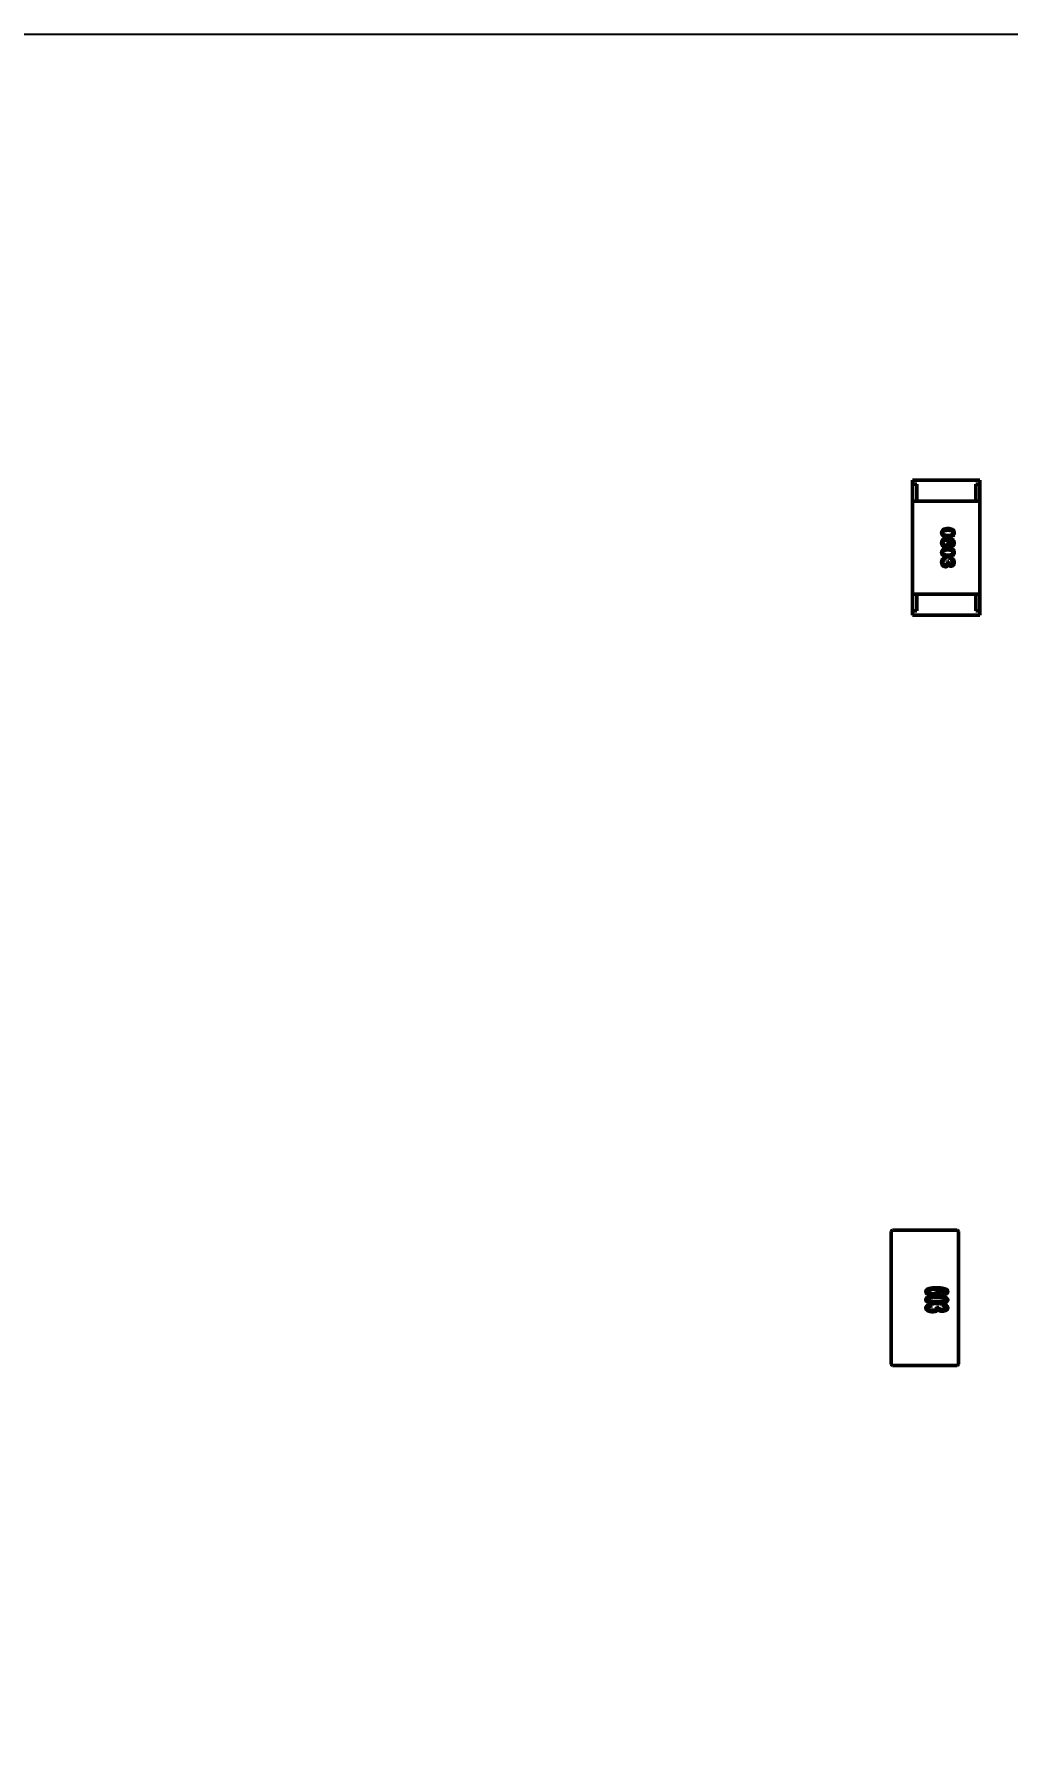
# Model space of a CAD drawing. Header units: millimetres. Extents: x 37 to 395, y 164 to 266.
# Drawn here: x 324.62 to 336.16, y 200.14 to 220.43 of the extents above; entities that cross this region are included whole.
import ezdxf

# ---------------------------------------------------------------- set-up
doc = ezdxf.new("R2010")
doc.units = ezdxf.units.MM
doc.header["$LTSCALE"] = 0.75
doc.layers.add('Visible', color=7, linetype='Continuous', lineweight=50)
doc.layers.add('尺寸标注', color=3, linetype='Continuous', lineweight=25)
doc.styles.get("Standard").update_dxf_attribs({"font": 'arial.ttf'})
doc.dimstyles.new('Dim-ISO-25', dxfattribs={"dimtxt": 3.5, "dimasz": 3.5, "dimexe": 2.1, "dimexo": 2.1, "dimgap": 1.4, "dimtad": 1, "dimzin": 12, "dimdsep": 46, "dimtxsty": 'Standard', "dimcen": 0, "dimazin": 3, "dimtp": 0.1, "dimtm": 0.1, "dimtfac": 0.714286, "dimtmove": 0, "dimatfit": 3, "dimfxl": 1, "dimtzin": 12, "dimarcsym": 0})

# ---------------------------------------------------------------- blocks, each defined once
blk = doc.blocks.new('*D20')
at = {"layer": 'Defpoints', "color": 0, "transparency": 16777216}
for p in [(318.638, 220.433), (358.784, 187.735), (392.693, 187.735)]:
    blk.add_point(p, dxfattribs=at)
at = {"layer": '尺寸标注', "color": 0, "lineweight": -2, "transparency": 16777216}
for p, q in [((320.738, 220.433), (394.793, 220.433)), ((392.693, 216.933), (392.693, 191.235)), ((360.884, 187.735), (394.793, 187.735))]:
    blk.add_line(p, q, dxfattribs=at)
at = {"layer": '尺寸标注', "color": 0, "transparency": 16777216}
for points in [[(392.11, 216.933), (393.276, 216.933), (392.693, 220.433)], [(392.11, 191.235), (393.276, 191.235), (392.693, 187.735)]]:
    blk.add_solid(points, dxfattribs=at)
at = {"layer": '尺寸标注', "color": 0, "transparency": 16777216, "insert": (390.016, 204.084), "char_height": 2.5, "attachment_point": 5, "rotation": 90}
blk.add_mtext('32.7', dxfattribs=at)

msp = doc.modelspace()

# ---------------------------------------------------------------- linework, layer by layer
at = {"layer": 'Visible'}
for p, q in [((335.835, 215.15), (335.035, 215.15)), ((335.035, 215.1), (335.035, 215.15)), ((335.835, 215.1), (335.835, 215.15)), ((335.035, 214.9), (335.035, 215.1)), ((335.035, 215.1), (335.085, 215.1)), ((335.035, 213.8), (335.035, 214.9)), ((335.035, 214.9), (335.835, 214.9)), ((335.085, 215.1), (335.085, 214.9)), ((335.785, 214.9), (335.085, 214.9)), ((335.785, 214.9), (335.785, 215.1)), ((335.785, 215.1), (335.835, 215.1)), ((335.835, 214.9), (335.835, 215.1)), ((335.835, 214.9), (335.835, 213.8)), ((335.458, 214.439), (335.459, 214.439)), ((335.491, 214.379), (335.491, 214.361)), ((335.428, 214.207), (335.428, 214.226)), ((335.451, 214.187), (335.451, 214.177)), ((335.466, 214.187), (335.451, 214.187)), ((335.46, 214.148), (335.461, 214.148)), ((335.466, 214.177), (335.466, 214.187)), ((335.482, 214.223), (335.482, 214.205)), ((335.035, 213.8), (335.035, 213.6)), ((335.035, 213.8), (335.835, 213.8)), ((335.785, 213.8), (335.085, 213.8)), ((335.085, 213.6), (335.085, 213.8)), ((335.785, 213.8), (335.785, 213.6)), ((335.835, 213.8), (335.835, 213.6)), ((335.035, 213.6), (335.085, 213.6)), ((335.035, 213.6), (335.035, 213.55)), ((335.835, 213.55), (335.035, 213.55)), ((335.785, 213.6), (335.835, 213.6)), ((335.835, 213.6), (335.835, 213.55)), ((334.781, 205.86), (334.781, 206.245)), ((334.796, 206.26), (335.566, 206.26)), ((335.581, 206.245), (335.581, 205.86)), ((334.781, 205.06), (334.781, 205.86)), ((335.581, 205.86), (335.581, 205.06)), ((335.265, 205.381), (335.269, 205.364)), ((335.387, 205.496), (335.384, 205.513)), ((335.384, 205.364), (335.387, 205.381)), ((335.318, 205.349), (335.348, 205.347)), ((334.781, 204.675), (334.781, 205.06)), ((335.581, 205.06), (335.581, 204.675)), ((335.566, 204.66), (334.796, 204.66))]:
    msp.add_line(p, q, dxfattribs=at)
for centre, radius, start, end in [((335.429, 214.409), 0.0519, 225.691, 270.7052), ((334.796, 206.245), 0.015, 90, 180), ((335.362, 205.344), 0.0151, 167.1001, 176.9606), ((334.796, 204.675), 0.015, 180, 270), ((335.566, 204.675), 0.015, 270, 0)]:
    msp.add_arc(centre, radius, start, end, dxfattribs=at)
at = {"layer": 'Visible', "extrusion": (0, 0, -1)}
msp.add_arc((-335.566, 206.245), 0.015, 90, 180, dxfattribs=at)
at = {"layer": 'Visible'}
for points, knots in [([(335.454, 214.576), (335.451, 214.575), (335.445, 214.575), (335.437, 214.575), (335.429, 214.573), (335.422, 214.572), (335.416, 214.57), (335.41, 214.568), (335.404, 214.565), (335.399, 214.562), (335.395, 214.559), (335.391, 214.555), (335.388, 214.551), (335.385, 214.546), (335.383, 214.542), (335.382, 214.536), (335.381, 214.531), (335.38, 214.527), (335.38, 214.525)], [0, 0, 0, 0, 0.087693, 0.170223, 0.247496, 0.319826, 0.387768, 0.451403, 0.511459, 0.568358, 0.622671, 0.675251, 0.726739, 0.778422, 0.830759, 0.884394, 0.940865, 1, 1, 1, 1]), ([(335.38, 214.525), (335.38, 214.523), (335.381, 214.519), (335.382, 214.513), (335.383, 214.508), (335.385, 214.503), (335.388, 214.499), (335.391, 214.494), (335.395, 214.491), (335.399, 214.487), (335.404, 214.484), (335.41, 214.482), (335.416, 214.479), (335.422, 214.478), (335.429, 214.476), (335.437, 214.475), (335.445, 214.474), (335.451, 214.474), (335.454, 214.474)], [0, 0, 0, 0, 0.059134, 0.115603, 0.169236, 0.221572, 0.273254, 0.32474, 0.377319, 0.431815, 0.488555, 0.548609, 0.612242, 0.680182, 0.75251, 0.829782, 0.91231, 1, 1, 1, 1]), ([(335.395, 214.525), (335.395, 214.526), (335.395, 214.528), (335.396, 214.532), (335.397, 214.535), (335.399, 214.538), (335.401, 214.541), (335.403, 214.543), (335.406, 214.546), (335.41, 214.548), (335.414, 214.549), (335.418, 214.551), (335.423, 214.552), (335.428, 214.553), (335.434, 214.554), (335.44, 214.555), (335.447, 214.555), (335.452, 214.555), (335.454, 214.555)], [0, 0, 0, 0, 0.049766, 0.097012, 0.143225, 0.188786, 0.235079, 0.282962, 0.333687, 0.387747, 0.445963, 0.508657, 0.576545, 0.649868, 0.72822, 0.812712, 0.903543, 1, 1, 1, 1]), ([(335.454, 214.494), (335.452, 214.494), (335.447, 214.494), (335.441, 214.494), (335.434, 214.495), (335.429, 214.495), (335.424, 214.497), (335.419, 214.498), (335.414, 214.499), (335.41, 214.501), (335.407, 214.503), (335.404, 214.506), (335.401, 214.508), (335.399, 214.511), (335.397, 214.514), (335.396, 214.517), (335.395, 214.521), (335.395, 214.524), (335.395, 214.525)], [0, 0, 0, 0, 0.094834, 0.184067, 0.267029, 0.344713, 0.417334, 0.484367, 0.546941, 0.604717, 0.65953, 0.710539, 0.759381, 0.806382, 0.853027, 0.900623, 0.949121, 1, 1, 1, 1]), ([(335.53, 214.525), (335.53, 214.527), (335.53, 214.531), (335.529, 214.536), (335.528, 214.542), (335.525, 214.546), (335.523, 214.551), (335.519, 214.555), (335.515, 214.559), (335.511, 214.562), (335.506, 214.565), (335.5, 214.568), (335.494, 214.57), (335.487, 214.572), (335.48, 214.573), (335.472, 214.575), (335.463, 214.575), (335.457, 214.575), (335.454, 214.576)], [0, 0, 0, 0, 0.057911, 0.113262, 0.165956, 0.217443, 0.268511, 0.319665, 0.372, 0.426129, 0.483365, 0.543779, 0.607756, 0.676562, 0.749704, 0.827713, 0.911177, 1, 1, 1, 1]), ([(335.454, 214.555), (335.457, 214.555), (335.461, 214.555), (335.468, 214.555), (335.474, 214.554), (335.48, 214.553), (335.485, 214.552), (335.49, 214.551), (335.494, 214.549), (335.498, 214.548), (335.502, 214.546), (335.505, 214.543), (335.507, 214.541), (335.51, 214.538), (335.511, 214.535), (335.512, 214.532), (335.513, 214.528), (335.513, 214.526), (335.513, 214.525)], [0, 0, 0, 0, 0.096452, 0.187278, 0.271765, 0.350519, 0.423437, 0.491321, 0.554011, 0.612224, 0.666281, 0.717003, 0.764884, 0.811423, 0.856783, 0.902993, 0.950236, 1, 1, 1, 1]), ([(335.454, 214.474), (335.457, 214.474), (335.463, 214.474), (335.472, 214.475), (335.479, 214.476), (335.487, 214.478), (335.494, 214.48), (335.5, 214.482), (335.505, 214.485), (335.51, 214.488), (335.515, 214.491), (335.519, 214.495), (335.522, 214.499), (335.525, 214.503), (335.527, 214.508), (335.529, 214.513), (335.53, 214.519), (335.53, 214.523), (335.53, 214.525)], [0, 0, 0, 0, 0.088475, 0.171606, 0.249595, 0.322626, 0.391327, 0.455765, 0.516374, 0.573675, 0.628522, 0.681161, 0.732559, 0.783563, 0.83504, 0.887639, 0.942585, 1, 1, 1, 1]), ([(335.513, 214.525), (335.513, 214.524), (335.513, 214.521), (335.512, 214.517), (335.511, 214.514), (335.51, 214.511), (335.507, 214.508), (335.505, 214.506), (335.502, 214.503), (335.498, 214.501), (335.494, 214.499), (335.49, 214.498), (335.485, 214.497), (335.48, 214.495), (335.474, 214.495), (335.468, 214.494), (335.461, 214.494), (335.457, 214.494), (335.454, 214.494)], [0, 0, 0, 0, 0.050604, 0.098688, 0.145699, 0.191791, 0.238625, 0.286717, 0.337546, 0.391814, 0.449755, 0.512106, 0.579685, 0.652048, 0.730262, 0.814146, 0.904281, 1, 1, 1, 1]), ([(335.4, 214.448), (335.399, 214.446), (335.396, 214.444), (335.392, 214.44), (335.388, 214.436), (335.386, 214.431), (335.383, 214.426), (335.382, 214.421), (335.381, 214.415), (335.381, 214.411), (335.38, 214.409)], [0, 0, 0, 0, 0.125033, 0.246266, 0.36603, 0.485265, 0.606781, 0.732144, 0.862551, 1, 1, 1, 1]), ([(335.38, 214.409), (335.38, 214.407), (335.38, 214.403), (335.381, 214.397), (335.382, 214.392), (335.383, 214.387), (335.385, 214.382), (335.387, 214.378), (335.39, 214.375), (335.392, 214.373), (335.393, 214.372)], [0, 0, 0, 0, 0.156782, 0.301945, 0.436395, 0.561474, 0.678489, 0.78853, 0.894967, 1, 1, 1, 1]), ([(335.454, 214.342), (335.451, 214.342), (335.445, 214.342), (335.437, 214.341), (335.429, 214.34), (335.422, 214.339), (335.416, 214.337), (335.41, 214.335), (335.404, 214.332), (335.399, 214.329), (335.395, 214.326), (335.391, 214.322), (335.388, 214.318), (335.385, 214.313), (335.383, 214.308), (335.382, 214.303), (335.381, 214.297), (335.38, 214.294), (335.38, 214.292)], [0, 0, 0, 0, 0.087693, 0.170223, 0.247496, 0.319826, 0.387768, 0.451403, 0.511459, 0.568358, 0.622671, 0.675251, 0.726739, 0.778422, 0.830759, 0.884394, 0.940865, 1, 1, 1, 1]), ([(335.38, 214.292), (335.38, 214.29), (335.381, 214.286), (335.382, 214.28), (335.383, 214.275), (335.385, 214.27), (335.388, 214.265), (335.391, 214.261), (335.395, 214.258), (335.399, 214.254), (335.404, 214.251), (335.41, 214.249), (335.416, 214.246), (335.422, 214.244), (335.429, 214.243), (335.437, 214.242), (335.445, 214.241), (335.451, 214.241), (335.454, 214.241)], [0, 0, 0, 0, 0.059134, 0.115603, 0.169236, 0.221572, 0.273254, 0.32474, 0.377319, 0.431815, 0.488555, 0.548609, 0.612242, 0.680182, 0.75251, 0.829782, 0.91231, 1, 1, 1, 1]), ([(335.395, 214.406), (335.395, 214.407), (335.395, 214.409), (335.396, 214.413), (335.396, 214.416), (335.397, 214.419), (335.399, 214.421), (335.4, 214.424), (335.402, 214.426), (335.404, 214.428), (335.406, 214.43), (335.408, 214.432), (335.411, 214.433), (335.414, 214.434), (335.417, 214.435), (335.42, 214.436), (335.424, 214.437), (335.427, 214.437), (335.428, 214.437)], [0, 0, 0, 0, 0.070403, 0.137196, 0.200053, 0.260887, 0.31876, 0.37535, 0.430743, 0.485927, 0.541678, 0.598832, 0.657726, 0.719441, 0.783504, 0.851852, 0.923533, 1, 1, 1, 1]), ([(335.429, 214.377), (335.427, 214.377), (335.425, 214.377), (335.421, 214.378), (335.418, 214.379), (335.415, 214.379), (335.412, 214.38), (335.409, 214.382), (335.407, 214.383), (335.404, 214.385), (335.402, 214.387), (335.401, 214.389), (335.399, 214.391), (335.398, 214.394), (335.397, 214.396), (335.396, 214.399), (335.395, 214.402), (335.395, 214.405), (335.395, 214.406)], [0, 0, 0, 0, 0.078863, 0.153308, 0.223539, 0.289857, 0.35341, 0.413572, 0.471721, 0.528235, 0.584279, 0.638781, 0.69466, 0.751251, 0.809198, 0.869697, 0.933318, 1, 1, 1, 1]), ([(335.395, 214.292), (335.395, 214.293), (335.395, 214.295), (335.396, 214.299), (335.397, 214.302), (335.399, 214.305), (335.401, 214.308), (335.403, 214.31), (335.406, 214.312), (335.41, 214.314), (335.414, 214.316), (335.418, 214.318), (335.423, 214.319), (335.428, 214.32), (335.434, 214.321), (335.44, 214.322), (335.447, 214.322), (335.452, 214.322), (335.454, 214.322)], [0, 0, 0, 0, 0.049766, 0.097012, 0.143225, 0.188786, 0.235079, 0.282962, 0.333687, 0.387747, 0.445963, 0.508657, 0.576545, 0.649868, 0.72822, 0.812712, 0.903543, 1, 1, 1, 1]), ([(335.454, 214.26), (335.452, 214.26), (335.447, 214.261), (335.441, 214.261), (335.434, 214.261), (335.429, 214.262), (335.424, 214.263), (335.419, 214.265), (335.414, 214.266), (335.41, 214.268), (335.407, 214.27), (335.404, 214.273), (335.401, 214.275), (335.399, 214.278), (335.397, 214.281), (335.396, 214.284), (335.395, 214.288), (335.395, 214.29), (335.395, 214.292)], [0, 0, 0, 0, 0.094834, 0.184067, 0.267029, 0.344713, 0.417334, 0.484367, 0.546941, 0.604717, 0.65953, 0.710539, 0.759381, 0.806382, 0.853027, 0.900623, 0.949121, 1, 1, 1, 1]), ([(335.451, 214.458), (335.448, 214.458), (335.443, 214.458), (335.436, 214.458), (335.428, 214.457), (335.422, 214.456), (335.416, 214.454), (335.41, 214.452), (335.405, 214.45), (335.402, 214.448), (335.4, 214.448)], [0, 0, 0, 0, 0.151498, 0.29521, 0.430242, 0.557137, 0.677306, 0.790845, 0.898111, 1, 1, 1, 1]), ([(335.428, 214.437), (335.429, 214.437), (335.432, 214.437), (335.435, 214.436), (335.439, 214.435), (335.442, 214.434), (335.444, 214.433), (335.447, 214.432), (335.449, 214.43), (335.452, 214.429), (335.453, 214.427), (335.455, 214.424), (335.457, 214.422), (335.458, 214.419), (335.459, 214.416), (335.459, 214.413), (335.46, 214.41), (335.46, 214.408), (335.46, 214.407)], [0, 0, 0, 0, 0.076072, 0.148369, 0.216753, 0.281358, 0.342792, 0.401604, 0.458929, 0.514444, 0.569818, 0.625343, 0.681554, 0.739608, 0.800134, 0.863477, 0.929547, 1, 1, 1, 1]), ([(335.46, 214.407), (335.46, 214.405), (335.46, 214.403), (335.459, 214.4), (335.459, 214.397), (335.458, 214.394), (335.457, 214.392), (335.455, 214.389), (335.454, 214.387), (335.452, 214.385), (335.45, 214.383), (335.447, 214.382), (335.445, 214.381), (335.442, 214.379), (335.439, 214.379), (335.436, 214.378), (335.432, 214.377), (335.43, 214.377), (335.429, 214.377)], [0, 0, 0, 0, 0.069884, 0.136529, 0.199638, 0.259844, 0.317774, 0.374356, 0.430026, 0.485148, 0.5409, 0.597889, 0.657472, 0.718614, 0.783613, 0.85129, 0.923712, 1, 1, 1, 1]), ([(335.43, 214.357), (335.431, 214.357), (335.435, 214.358), (335.44, 214.358), (335.444, 214.359), (335.449, 214.361), (335.453, 214.363), (335.457, 214.365), (335.46, 214.367), (335.463, 214.37), (335.466, 214.373), (335.468, 214.376), (335.47, 214.38), (335.472, 214.384), (335.474, 214.389), (335.475, 214.394), (335.476, 214.399), (335.476, 214.402), (335.476, 214.404)], [0, 0, 0, 0, 0.071527, 0.139094, 0.20346, 0.264939, 0.323904, 0.381383, 0.437591, 0.493343, 0.549401, 0.606085, 0.664838, 0.725424, 0.788712, 0.855452, 0.925772, 1, 1, 1, 1]), ([(335.53, 214.404), (335.53, 214.406), (335.53, 214.41), (335.529, 214.416), (335.527, 214.422), (335.525, 214.427), (335.522, 214.432), (335.518, 214.436), (335.514, 214.44), (335.51, 214.444), (335.504, 214.447), (335.498, 214.45), (335.492, 214.452), (335.485, 214.454), (335.477, 214.456), (335.469, 214.457), (335.46, 214.458), (335.454, 214.458), (335.451, 214.458)], [0, 0, 0, 0, 0.058957, 0.115262, 0.16907, 0.221312, 0.273147, 0.324961, 0.377649, 0.432026, 0.488925, 0.549039, 0.612912, 0.680653, 0.753056, 0.830314, 0.912483, 1, 1, 1, 1]), ([(335.53, 214.292), (335.53, 214.294), (335.53, 214.297), (335.529, 214.303), (335.528, 214.308), (335.525, 214.313), (335.523, 214.318), (335.519, 214.322), (335.515, 214.326), (335.511, 214.329), (335.506, 214.332), (335.5, 214.335), (335.494, 214.337), (335.487, 214.339), (335.48, 214.34), (335.472, 214.341), (335.463, 214.342), (335.457, 214.342), (335.454, 214.342)], [0, 0, 0, 0, 0.057911, 0.113262, 0.165956, 0.217443, 0.268511, 0.319665, 0.372, 0.426129, 0.483365, 0.543779, 0.607756, 0.676562, 0.749704, 0.827713, 0.911177, 1, 1, 1, 1]), ([(335.454, 214.322), (335.457, 214.322), (335.461, 214.322), (335.468, 214.322), (335.474, 214.321), (335.48, 214.32), (335.485, 214.319), (335.49, 214.318), (335.494, 214.316), (335.498, 214.314), (335.502, 214.312), (335.505, 214.31), (335.507, 214.308), (335.51, 214.305), (335.511, 214.302), (335.512, 214.299), (335.513, 214.295), (335.513, 214.293), (335.513, 214.292)], [0, 0, 0, 0, 0.096452, 0.187278, 0.271765, 0.350519, 0.423437, 0.491321, 0.554011, 0.612224, 0.666281, 0.717003, 0.764884, 0.811423, 0.856783, 0.902993, 0.950236, 1, 1, 1, 1]), ([(335.454, 214.241), (335.457, 214.241), (335.463, 214.241), (335.472, 214.242), (335.479, 214.243), (335.487, 214.245), (335.494, 214.247), (335.5, 214.249), (335.505, 214.252), (335.51, 214.255), (335.515, 214.258), (335.519, 214.262), (335.522, 214.266), (335.525, 214.27), (335.527, 214.275), (335.529, 214.28), (335.53, 214.286), (335.53, 214.29), (335.53, 214.292)], [0, 0, 0, 0, 0.088475, 0.171606, 0.249595, 0.322626, 0.391327, 0.455765, 0.516374, 0.573675, 0.628522, 0.681161, 0.732559, 0.783563, 0.83504, 0.887639, 0.942585, 1, 1, 1, 1]), ([(335.513, 214.292), (335.513, 214.29), (335.513, 214.288), (335.512, 214.284), (335.511, 214.281), (335.51, 214.278), (335.507, 214.275), (335.505, 214.273), (335.502, 214.27), (335.498, 214.268), (335.494, 214.266), (335.49, 214.265), (335.485, 214.263), (335.48, 214.262), (335.474, 214.261), (335.468, 214.261), (335.461, 214.261), (335.457, 214.26), (335.454, 214.26)], [0, 0, 0, 0, 0.050604, 0.098688, 0.145699, 0.191791, 0.238625, 0.286717, 0.337546, 0.391814, 0.449755, 0.512106, 0.579685, 0.652048, 0.730262, 0.814146, 0.904281, 1, 1, 1, 1]), ([(335.476, 214.404), (335.476, 214.406), (335.476, 214.41), (335.475, 214.415), (335.474, 214.42), (335.472, 214.425), (335.469, 214.429), (335.466, 214.433), (335.463, 214.436), (335.46, 214.438), (335.458, 214.439)], [0, 0, 0, 0, 0.144617, 0.279572, 0.40596, 0.526097, 0.64389, 0.760003, 0.877724, 1, 1, 1, 1]), ([(335.459, 214.439), (335.461, 214.439), (335.465, 214.439), (335.471, 214.438), (335.477, 214.437), (335.482, 214.436), (335.487, 214.435), (335.491, 214.433), (335.495, 214.431), (335.499, 214.429), (335.502, 214.427), (335.505, 214.424), (335.507, 214.421), (335.509, 214.418), (335.511, 214.415), (335.512, 214.412), (335.513, 214.408), (335.513, 214.405), (335.513, 214.404)], [0, 0, 0, 0, 0.089218, 0.173709, 0.252753, 0.326963, 0.397099, 0.462534, 0.524018, 0.582178, 0.637235, 0.689955, 0.741228, 0.791618, 0.841661, 0.892925, 0.945259, 1, 1, 1, 1]), ([(335.491, 214.361), (335.493, 214.361), (335.495, 214.361), (335.5, 214.362), (335.504, 214.363), (335.507, 214.365), (335.511, 214.367), (335.514, 214.369), (335.517, 214.371), (335.519, 214.374), (335.522, 214.376), (335.524, 214.38), (335.526, 214.383), (335.527, 214.387), (335.528, 214.391), (335.529, 214.395), (335.53, 214.399), (335.53, 214.402), (335.53, 214.404)], [0, 0, 0, 0, 0.06947, 0.136096, 0.199592, 0.260665, 0.319672, 0.377156, 0.433415, 0.489984, 0.546535, 0.604276, 0.663499, 0.725182, 0.788953, 0.855683, 0.926216, 1, 1, 1, 1]), ([(335.513, 214.404), (335.513, 214.402), (335.513, 214.399), (335.512, 214.395), (335.51, 214.39), (335.508, 214.387), (335.505, 214.384), (335.501, 214.382), (335.496, 214.38), (335.493, 214.379), (335.491, 214.379)], [0, 0, 0, 0, 0.136586, 0.261496, 0.378089, 0.490612, 0.605522, 0.725767, 0.8561, 1, 1, 1, 1]), ([(335.385, 214.204), (335.385, 214.203), (335.384, 214.201), (335.383, 214.198), (335.382, 214.195), (335.382, 214.192), (335.381, 214.188), (335.381, 214.185), (335.38, 214.181), (335.38, 214.178), (335.38, 214.177)], [0, 0, 0, 0, 0.101955, 0.208983, 0.322698, 0.44339, 0.570851, 0.70629, 0.84885, 1, 1, 1, 1]), ([(335.38, 214.177), (335.38, 214.175), (335.381, 214.171), (335.381, 214.165), (335.382, 214.159), (335.384, 214.154), (335.385, 214.15), (335.388, 214.145), (335.39, 214.141), (335.393, 214.138), (335.396, 214.135), (335.399, 214.132), (335.403, 214.13), (335.407, 214.128), (335.411, 214.126), (335.416, 214.125), (335.421, 214.124), (335.425, 214.124), (335.426, 214.123)], [0, 0, 0, 0, 0.078078, 0.151942, 0.221594, 0.28726, 0.350176, 0.409768, 0.467648, 0.523784, 0.578904, 0.634014, 0.689819, 0.746826, 0.805875, 0.867063, 0.931764, 1, 1, 1, 1]), ([(335.428, 214.226), (335.427, 214.226), (335.424, 214.226), (335.42, 214.225), (335.416, 214.225), (335.413, 214.224), (335.41, 214.223), (335.407, 214.222), (335.404, 214.221), (335.401, 214.22), (335.398, 214.218), (335.396, 214.217), (335.394, 214.215), (335.392, 214.213), (335.39, 214.211), (335.388, 214.209), (335.387, 214.206), (335.386, 214.205), (335.385, 214.204)], [0, 0, 0, 0, 0.078937, 0.154495, 0.226898, 0.296844, 0.363348, 0.427781, 0.48946, 0.549586, 0.607902, 0.664733, 0.720805, 0.776157, 0.831175, 0.886736, 0.943094, 1, 1, 1, 1]), ([(335.395, 214.176), (335.395, 214.177), (335.395, 214.179), (335.396, 214.183), (335.396, 214.186), (335.397, 214.189), (335.398, 214.192), (335.4, 214.194), (335.401, 214.197), (335.403, 214.199), (335.406, 214.201), (335.408, 214.202), (335.411, 214.204), (335.414, 214.205), (335.417, 214.206), (335.42, 214.206), (335.424, 214.207), (335.427, 214.207), (335.428, 214.207)], [0, 0, 0, 0, 0.071272, 0.13882, 0.201858, 0.262757, 0.320043, 0.376709, 0.431462, 0.486034, 0.541209, 0.597703, 0.65589, 0.717768, 0.782056, 0.850407, 0.92277, 1, 1, 1, 1]), ([(335.424, 214.144), (335.423, 214.144), (335.421, 214.144), (335.418, 214.145), (335.415, 214.145), (335.412, 214.146), (335.409, 214.148), (335.407, 214.149), (335.405, 214.151), (335.403, 214.153), (335.401, 214.155), (335.4, 214.157), (335.399, 214.16), (335.397, 214.163), (335.397, 214.166), (335.396, 214.169), (335.395, 214.172), (335.395, 214.175), (335.395, 214.176)], [0, 0, 0, 0, 0.068514, 0.133941, 0.195994, 0.255362, 0.312994, 0.369441, 0.424687, 0.480522, 0.537148, 0.594801, 0.654411, 0.716817, 0.781981, 0.850498, 0.923306, 1, 1, 1, 1]), ([(335.451, 214.177), (335.451, 214.176), (335.451, 214.174), (335.45, 214.17), (335.45, 214.166), (335.449, 214.163), (335.448, 214.16), (335.447, 214.157), (335.446, 214.155), (335.444, 214.152), (335.442, 214.15), (335.44, 214.149), (335.438, 214.147), (335.436, 214.146), (335.433, 214.145), (335.43, 214.144), (335.427, 214.144), (335.425, 214.144), (335.424, 214.144)], [0, 0, 0, 0, 0.082495, 0.159728, 0.232496, 0.300725, 0.365163, 0.425859, 0.483728, 0.538892, 0.592921, 0.646195, 0.699968, 0.754746, 0.811387, 0.870806, 0.933482, 1, 1, 1, 1]), ([(335.426, 214.123), (335.427, 214.123), (335.429, 214.123), (335.433, 214.124), (335.435, 214.124), (335.438, 214.125), (335.441, 214.126), (335.443, 214.127), (335.446, 214.128), (335.448, 214.129), (335.45, 214.131), (335.452, 214.133), (335.453, 214.135), (335.455, 214.137), (335.457, 214.14), (335.458, 214.142), (335.459, 214.145), (335.46, 214.147), (335.46, 214.148)], [0, 0, 0, 0, 0.071215, 0.138707, 0.20396, 0.266995, 0.327734, 0.387609, 0.445602, 0.503345, 0.561136, 0.618597, 0.677672, 0.738255, 0.799989, 0.863961, 0.930555, 1, 1, 1, 1]), ([(335.461, 214.148), (335.461, 214.147), (335.463, 214.144), (335.466, 214.14), (335.469, 214.137), (335.473, 214.134), (335.477, 214.132), (335.481, 214.131), (335.486, 214.13), (335.49, 214.13), (335.492, 214.13)], [0, 0, 0, 0, 0.125227, 0.244792, 0.361427, 0.478215, 0.59667, 0.722058, 0.856314, 1, 1, 1, 1]), ([(335.49, 214.149), (335.488, 214.149), (335.487, 214.149), (335.482, 214.15), (335.48, 214.151), (335.477, 214.152), (335.475, 214.154), (335.471, 214.158), (335.47, 214.161), (335.467, 214.168), (335.467, 214.174), (335.466, 214.177)], [0.000001, 0.000001, 0.000001, 0.000001, 0.000529469, 0.000529469, 0.001127239, 0.001127239, 0.001835181, 0.001835181, 0.002488358, 0.002488358, 0.00458577, 0.00458577, 0.00458577, 0.00458577]), ([(335.53, 214.175), (335.53, 214.177), (335.53, 214.181), (335.53, 214.186), (335.529, 214.191), (335.527, 214.195), (335.525, 214.2), (335.523, 214.204), (335.521, 214.207), (335.518, 214.21), (335.515, 214.213), (335.511, 214.216), (335.507, 214.218), (335.503, 214.219), (335.498, 214.221), (335.493, 214.222), (335.488, 214.222), (335.484, 214.223), (335.482, 214.223)], [0, 0, 0, 0, 0.073232, 0.142595, 0.207997, 0.270074, 0.329156, 0.386529, 0.441846, 0.496976, 0.551877, 0.607941, 0.665637, 0.725446, 0.788542, 0.855101, 0.925196, 1, 1, 1, 1]), ([(335.482, 214.205), (335.483, 214.204), (335.486, 214.204), (335.489, 214.204), (335.493, 214.203), (335.496, 214.203), (335.498, 214.201), (335.501, 214.2), (335.503, 214.199), (335.505, 214.197), (335.507, 214.195), (335.509, 214.193), (335.51, 214.191), (335.511, 214.188), (335.512, 214.185), (335.513, 214.182), (335.513, 214.179), (335.513, 214.177), (335.513, 214.176)], [0, 0, 0, 0, 0.078134, 0.15164, 0.221358, 0.286689, 0.348614, 0.407697, 0.464247, 0.520153, 0.574432, 0.629291, 0.684538, 0.742032, 0.801329, 0.863637, 0.930123, 1, 1, 1, 1]), ([(335.513, 214.176), (335.513, 214.175), (335.513, 214.173), (335.513, 214.17), (335.512, 214.167), (335.512, 214.165), (335.511, 214.162), (335.51, 214.16), (335.508, 214.158), (335.507, 214.156), (335.506, 214.155), (335.504, 214.153), (335.502, 214.152), (335.5, 214.151), (335.498, 214.15), (335.495, 214.15), (335.493, 214.149), (335.491, 214.149), (335.49, 214.149)], [0, 0, 0, 0, 0.078051, 0.151197, 0.220412, 0.286742, 0.34933, 0.409464, 0.467368, 0.52298, 0.578639, 0.633998, 0.690142, 0.746855, 0.805868, 0.867776, 0.932345, 1, 1, 1, 1]), ([(335.492, 214.13), (335.493, 214.13), (335.496, 214.13), (335.5, 214.131), (335.504, 214.132), (335.508, 214.134), (335.511, 214.135), (335.515, 214.137), (335.517, 214.14), (335.52, 214.142), (335.522, 214.145), (335.524, 214.149), (335.526, 214.152), (335.527, 214.156), (335.529, 214.161), (335.529, 214.165), (335.53, 214.17), (335.53, 214.173), (335.53, 214.175)], [0, 0, 0, 0, 0.067521, 0.132139, 0.193339, 0.252064, 0.309083, 0.364848, 0.420021, 0.475612, 0.532002, 0.589602, 0.649896, 0.712634, 0.778603, 0.848416, 0.922155, 1, 1, 1, 1]), ([(335.193, 205.533), (335.193, 205.535), (335.193, 205.538), (335.194, 205.543), (335.197, 205.547), (335.2, 205.552), (335.204, 205.556), (335.209, 205.559), (335.215, 205.563), (335.222, 205.566), (335.23, 205.569), (335.239, 205.572), (335.249, 205.574), (335.26, 205.575), (335.272, 205.577), (335.286, 205.578), (335.301, 205.578), (335.311, 205.578), (335.316, 205.578)], [0, 0, 0, 0, 0.034539, 0.068446, 0.103088, 0.13979, 0.17946, 0.222893, 0.270938, 0.32355, 0.381968, 0.447495, 0.520046, 0.600262, 0.688396, 0.784196, 0.88815, 1, 1, 1, 1]), ([(335.316, 205.578), (335.322, 205.578), (335.334, 205.578), (335.35, 205.578), (335.366, 205.577), (335.38, 205.575), (335.393, 205.573), (335.404, 205.571), (335.414, 205.568), (335.421, 205.566), (335.424, 205.565)], [0, 0, 0, 0, 0.16399, 0.316279, 0.457451, 0.587187, 0.706146, 0.814209, 0.912106, 1, 1, 1, 1]), ([(335.424, 205.565), (335.426, 205.564), (335.43, 205.562), (335.436, 205.558), (335.441, 205.555), (335.446, 205.551), (335.449, 205.547), (335.451, 205.542), (335.453, 205.537), (335.453, 205.534), (335.453, 205.532)], [0, 0, 0, 0, 0.16287, 0.309908, 0.444611, 0.566631, 0.67929, 0.787329, 0.892674, 1, 1, 1, 1]), ([(335.281, 205.493), (335.277, 205.493), (335.269, 205.493), (335.257, 205.494), (335.246, 205.496), (335.236, 205.498), (335.226, 205.501), (335.218, 205.504), (335.21, 205.508), (335.204, 205.512), (335.199, 205.517), (335.195, 205.522), (335.193, 205.528), (335.193, 205.532), (335.193, 205.533)], [0, 0, 0, 0, 0.113222, 0.222436, 0.328941, 0.432255, 0.529309, 0.617114, 0.696232, 0.767885, 0.832331, 0.890498, 0.945728, 1, 1, 1, 1]), ([(335.193, 205.437), (335.193, 205.438), (335.193, 205.441), (335.194, 205.446), (335.196, 205.45), (335.199, 205.454), (335.202, 205.458), (335.207, 205.461), (335.212, 205.464), (335.216, 205.466), (335.218, 205.467)], [0, 0, 0, 0, 0.112855, 0.222519, 0.33314, 0.446105, 0.568897, 0.700572, 0.843031, 1, 1, 1, 1]), ([(335.323, 205.394), (335.319, 205.394), (335.312, 205.394), (335.302, 205.394), (335.292, 205.395), (335.282, 205.395), (335.273, 205.396), (335.265, 205.397), (335.257, 205.398), (335.25, 205.399), (335.243, 205.4), (335.236, 205.401), (335.23, 205.403), (335.225, 205.405), (335.22, 205.407), (335.215, 205.409), (335.211, 205.411), (335.207, 205.413), (335.204, 205.415), (335.201, 205.418), (335.198, 205.421), (335.196, 205.424), (335.195, 205.427), (335.194, 205.43), (335.193, 205.433), (335.193, 205.436), (335.193, 205.437)], [0, 0, 0, 0, 0.074251, 0.145037, 0.212012, 0.2759, 0.336376, 0.39347, 0.447215, 0.49765, 0.544762, 0.589416, 0.631521, 0.670554, 0.707275, 0.741788, 0.773747, 0.80364, 0.831602, 0.858005, 0.882699, 0.906488, 0.929872, 0.952805, 0.976255, 1, 1, 1, 1]), ([(335.193, 205.339), (335.193, 205.341), (335.193, 205.344), (335.194, 205.348), (335.196, 205.351), (335.198, 205.355), (335.201, 205.359), (335.204, 205.362), (335.208, 205.365), (335.213, 205.368), (335.218, 205.371), (335.224, 205.373), (335.23, 205.375), (335.236, 205.377), (335.243, 205.378), (335.25, 205.38), (335.258, 205.38), (335.263, 205.381), (335.265, 205.381)], [0, 0, 0, 0, 0.046425, 0.091755, 0.137366, 0.184235, 0.233618, 0.286345, 0.342703, 0.403812, 0.468459, 0.535483, 0.604767, 0.676823, 0.752582, 0.831579, 0.913949, 1, 1, 1, 1]), ([(335.218, 205.467), (335.22, 205.468), (335.227, 205.47), (335.237, 205.472), (335.248, 205.475), (335.261, 205.477), (335.275, 205.478), (335.29, 205.479), (335.306, 205.48), (335.317, 205.48), (335.323, 205.48)], [0, 0, 0, 0, 0.088742, 0.187499, 0.295864, 0.414923, 0.545072, 0.685443, 0.837217, 1, 1, 1, 1]), ([(335.281, 205.562), (335.279, 205.562), (335.274, 205.562), (335.266, 205.561), (335.259, 205.56), (335.252, 205.558), (335.245, 205.557), (335.239, 205.554), (335.234, 205.552), (335.23, 205.549), (335.227, 205.546), (335.224, 205.543), (335.223, 205.539), (335.222, 205.536), (335.222, 205.535)], [0, 0, 0, 0, 0.109243, 0.216023, 0.321968, 0.426361, 0.524966, 0.612732, 0.691524, 0.7616, 0.824439, 0.882595, 0.939943, 1, 1, 1, 1]), ([(335.222, 205.535), (335.222, 205.534), (335.223, 205.532), (335.223, 205.529), (335.224, 205.526), (335.226, 205.524), (335.228, 205.522), (335.231, 205.52), (335.234, 205.518), (335.238, 205.516), (335.242, 205.514), (335.246, 205.513), (335.251, 205.512), (335.256, 205.511), (335.261, 205.51), (335.267, 205.51), (335.273, 205.509), (335.277, 205.509), (335.28, 205.509)], [0, 0, 0, 0, 0.043059, 0.084311, 0.126412, 0.169629, 0.214862, 0.264105, 0.317794, 0.376356, 0.439245, 0.50636, 0.576813, 0.652673, 0.732388, 0.816257, 0.905922, 1, 1, 1, 1]), ([(335.323, 205.463), (335.318, 205.463), (335.308, 205.463), (335.295, 205.463), (335.283, 205.462), (335.272, 205.461), (335.262, 205.46), (335.254, 205.459), (335.247, 205.458), (335.242, 205.456), (335.237, 205.454), (335.233, 205.452), (335.23, 205.45), (335.227, 205.447), (335.225, 205.445), (335.224, 205.442), (335.223, 205.44), (335.222, 205.438), (335.222, 205.437)], [0, 0, 0, 0, 0.134263, 0.256912, 0.367072, 0.465719, 0.552001, 0.626648, 0.690208, 0.742103, 0.78636, 0.826398, 0.862342, 0.894454, 0.92353, 0.950073, 0.975135, 1, 1, 1, 1]), ([(335.222, 205.437), (335.222, 205.436), (335.223, 205.434), (335.224, 205.431), (335.225, 205.429), (335.227, 205.426), (335.23, 205.424), (335.233, 205.422), (335.237, 205.42), (335.242, 205.418), (335.248, 205.416), (335.254, 205.415), (335.263, 205.413), (335.272, 205.412), (335.283, 205.412), (335.295, 205.411), (335.308, 205.411), (335.318, 205.411), (335.323, 205.411)], [0, 0, 0, 0, 0.024873, 0.049942, 0.076734, 0.105819, 0.137584, 0.173281, 0.213331, 0.25803, 0.310528, 0.373652, 0.448708, 0.535069, 0.633281, 0.743475, 0.865696, 1, 1, 1, 1]), ([(335.269, 205.364), (335.267, 205.364), (335.263, 205.364), (335.257, 205.363), (335.252, 205.362), (335.248, 205.361), (335.243, 205.36), (335.24, 205.359), (335.236, 205.357), (335.233, 205.356), (335.231, 205.354), (335.229, 205.353), (335.227, 205.351), (335.225, 205.349), (335.224, 205.346), (335.223, 205.344), (335.222, 205.341), (335.222, 205.34), (335.222, 205.339)], [0, 0, 0, 0, 0.103069, 0.198581, 0.288104, 0.369261, 0.444795, 0.512889, 0.575174, 0.631288, 0.682404, 0.731175, 0.77647, 0.820426, 0.863811, 0.908278, 0.952771, 1, 1, 1, 1]), ([(335.28, 205.509), (335.282, 205.509), (335.286, 205.509), (335.292, 205.51), (335.297, 205.51), (335.302, 205.511), (335.307, 205.512), (335.312, 205.513), (335.316, 205.514), (335.32, 205.516), (335.323, 205.518), (335.326, 205.519), (335.329, 205.522), (335.331, 205.524), (335.332, 205.527), (335.333, 205.529), (335.334, 205.532), (335.334, 205.534), (335.334, 205.535)], [0, 0, 0, 0, 0.092421, 0.18033, 0.263853, 0.34161, 0.415312, 0.485163, 0.550673, 0.612163, 0.670021, 0.723417, 0.772617, 0.818981, 0.864284, 0.908474, 0.952925, 1, 1, 1, 1]), ([(335.334, 205.535), (335.334, 205.536), (335.334, 205.538), (335.333, 205.541), (335.332, 205.543), (335.331, 205.546), (335.329, 205.548), (335.326, 205.55), (335.323, 205.552), (335.318, 205.555), (335.312, 205.558), (335.303, 205.56), (335.292, 205.562), (335.285, 205.562), (335.281, 205.562)], [0, 0, 0, 0, 0.042268, 0.084326, 0.12704, 0.171814, 0.219694, 0.271017, 0.327502, 0.389152, 0.521662, 0.665762, 0.8249, 1, 1, 1, 1]), ([(335.364, 205.531), (335.364, 205.53), (335.364, 205.527), (335.363, 205.523), (335.361, 205.52), (335.358, 205.516), (335.355, 205.513), (335.351, 205.51), (335.346, 205.507), (335.341, 205.504), (335.335, 205.501), (335.328, 205.499), (335.321, 205.497), (335.314, 205.496), (335.306, 205.494), (335.298, 205.493), (335.29, 205.493), (335.284, 205.493), (335.281, 205.493)], [0, 0, 0, 0, 0.0391, 0.07853, 0.118928, 0.162015, 0.208997, 0.259988, 0.316442, 0.37843, 0.444682, 0.513469, 0.585629, 0.660965, 0.739818, 0.822306, 0.909148, 1, 1, 1, 1]), ([(335.323, 205.48), (335.326, 205.48), (335.334, 205.48), (335.344, 205.479), (335.354, 205.479), (335.364, 205.479), (335.372, 205.478), (335.381, 205.477), (335.389, 205.476), (335.396, 205.475), (335.403, 205.474), (335.409, 205.472), (335.415, 205.471), (335.421, 205.469), (335.426, 205.467), (335.431, 205.465), (335.435, 205.463), (335.439, 205.461), (335.442, 205.458), (335.445, 205.456), (335.447, 205.453), (335.449, 205.45), (335.451, 205.447), (335.452, 205.444), (335.453, 205.44), (335.453, 205.438), (335.453, 205.437)], [0, 0, 0, 0, 0.074506, 0.1459, 0.213486, 0.277294, 0.338042, 0.395064, 0.448741, 0.499113, 0.546571, 0.591094, 0.632898, 0.672215, 0.708563, 0.743033, 0.77464, 0.804496, 0.832142, 0.858512, 0.883407, 0.907258, 0.930302, 0.953206, 0.976284, 1, 1, 1, 1]), ([(335.406, 205.456), (335.404, 205.456), (335.399, 205.458), (335.392, 205.459), (335.383, 205.46), (335.373, 205.461), (335.362, 205.462), (335.35, 205.463), (335.337, 205.463), (335.328, 205.463), (335.323, 205.463)], [0, 0, 0, 0, 0.077494, 0.167583, 0.271791, 0.388974, 0.520674, 0.666372, 0.826123, 1, 1, 1, 1]), ([(335.453, 205.437), (335.453, 205.435), (335.453, 205.432), (335.451, 205.427), (335.448, 205.422), (335.445, 205.417), (335.44, 205.413), (335.435, 205.41), (335.428, 205.407), (335.421, 205.404), (335.412, 205.402), (335.403, 205.4), (335.393, 205.398), (335.385, 205.397), (335.377, 205.396), (335.371, 205.396), (335.364, 205.395), (335.357, 205.395), (335.349, 205.394), (335.341, 205.394), (335.332, 205.394), (335.326, 205.394), (335.323, 205.394)], [0, 0, 0, 0, 0.034937, 0.070233, 0.106498, 0.145588, 0.187189, 0.231348, 0.279253, 0.331361, 0.388443, 0.450964, 0.518748, 0.592149, 0.631732, 0.674662, 0.720681, 0.770144, 0.822679, 0.878318, 0.937425, 1, 1, 1, 1]), ([(335.323, 205.411), (335.328, 205.411), (335.337, 205.411), (335.35, 205.411), (335.362, 205.411), (335.373, 205.412), (335.382, 205.413), (335.39, 205.414), (335.397, 205.416), (335.403, 205.418), (335.408, 205.419), (335.412, 205.422), (335.415, 205.424), (335.418, 205.426), (335.421, 205.428), (335.422, 205.431), (335.423, 205.434), (335.423, 205.436), (335.423, 205.437)], [0, 0, 0, 0, 0.131104, 0.251092, 0.359069, 0.456019, 0.542064, 0.61636, 0.680002, 0.732947, 0.778443, 0.819195, 0.855957, 0.888635, 0.918943, 0.946451, 0.973354, 1, 1, 1, 1]), ([(335.33, 205.562), (335.333, 205.561), (335.338, 205.559), (335.345, 205.556), (335.351, 205.552), (335.356, 205.548), (335.359, 205.544), (335.362, 205.54), (335.364, 205.535), (335.364, 205.532), (335.364, 205.531)], [0, 0, 0, 0, 0.175284, 0.3323, 0.472555, 0.59864, 0.711841, 0.814222, 0.907964, 1, 1, 1, 1]), ([(335.416, 205.548), (335.414, 205.549), (335.41, 205.551), (335.403, 205.553), (335.395, 205.556), (335.388, 205.557), (335.382, 205.559), (335.376, 205.56), (335.37, 205.56), (335.363, 205.561), (335.356, 205.561), (335.348, 205.562), (335.339, 205.562), (335.333, 205.562), (335.33, 205.562)], [0, 0, 0, 0, 0.069993, 0.151179, 0.244049, 0.348789, 0.406942, 0.471758, 0.543422, 0.621403, 0.705702, 0.796988, 0.895269, 1, 1, 1, 1]), ([(335.384, 205.513), (335.387, 205.513), (335.392, 205.514), (335.399, 205.515), (335.405, 205.516), (335.409, 205.518), (335.41, 205.518)], [0, 0, 0, 0, 0.314678, 0.585132, 0.813475, 1, 1, 1, 1]), ([(335.423, 205.34), (335.423, 205.342), (335.423, 205.345), (335.421, 205.349), (335.418, 205.353), (335.413, 205.357), (335.408, 205.359), (335.401, 205.362), (335.393, 205.363), (335.387, 205.364), (335.384, 205.364)], [0, 0, 0, 0, 0.091264, 0.182272, 0.279087, 0.387649, 0.51128, 0.653335, 0.81559, 1, 1, 1, 1]), ([(335.453, 205.532), (335.453, 205.531), (335.453, 205.529), (335.452, 205.525), (335.451, 205.522), (335.449, 205.519), (335.446, 205.516), (335.443, 205.513), (335.439, 205.51), (335.435, 205.508), (335.431, 205.505), (335.426, 205.503), (335.42, 205.501), (335.414, 205.5), (335.408, 205.499), (335.402, 205.497), (335.394, 205.497), (335.39, 205.496), (335.387, 205.496)], [0, 0, 0, 0, 0.045249, 0.089046, 0.133753, 0.17902, 0.22622, 0.276333, 0.330502, 0.389318, 0.451844, 0.517626, 0.587612, 0.660911, 0.739117, 0.821058, 0.908157, 1, 1, 1, 1]), ([(335.387, 205.381), (335.39, 205.381), (335.395, 205.38), (335.402, 205.379), (335.408, 205.378), (335.415, 205.376), (335.421, 205.374), (335.426, 205.372), (335.431, 205.37), (335.436, 205.367), (335.44, 205.365), (335.443, 205.362), (335.446, 205.359), (335.449, 205.355), (335.451, 205.352), (335.452, 205.348), (335.453, 205.345), (335.453, 205.342), (335.453, 205.341)], [0, 0, 0, 0, 0.091225, 0.177914, 0.259697, 0.336779, 0.409804, 0.478609, 0.544088, 0.605766, 0.664021, 0.718355, 0.768591, 0.816722, 0.863055, 0.908208, 0.953971, 1, 1, 1, 1]), ([(335.423, 205.437), (335.423, 205.438), (335.423, 205.44), (335.422, 205.442), (335.421, 205.445), (335.419, 205.447), (335.416, 205.45), (335.413, 205.452), (335.41, 205.454), (335.407, 205.455), (335.406, 205.456)], [0, 0, 0, 0, 0.100844, 0.202097, 0.308076, 0.419905, 0.544656, 0.680308, 0.833032, 1, 1, 1, 1]), ([(335.41, 205.518), (335.411, 205.519), (335.413, 205.52), (335.416, 205.521), (335.418, 205.523), (335.42, 205.525), (335.421, 205.527), (335.423, 205.529), (335.423, 205.531), (335.423, 205.533), (335.423, 205.534)], [0, 0, 0, 0, 0.163277, 0.310892, 0.446819, 0.569906, 0.684024, 0.789987, 0.895592, 1, 1, 1, 1]), ([(335.423, 205.534), (335.423, 205.535), (335.423, 205.537), (335.421, 205.541), (335.419, 205.545), (335.417, 205.547), (335.416, 205.548)], [0, 0, 0, 0, 0.216987, 0.448782, 0.706308, 1, 1, 1, 1]), ([(335.273, 205.295), (335.271, 205.295), (335.265, 205.295), (335.257, 205.296), (335.25, 205.297), (335.242, 205.298), (335.235, 205.3), (335.229, 205.302), (335.222, 205.305), (335.216, 205.308), (335.211, 205.311), (335.206, 205.314), (335.202, 205.318), (335.199, 205.322), (335.196, 205.326), (335.194, 205.33), (335.193, 205.335), (335.193, 205.338), (335.193, 205.339)], [0, 0, 0, 0, 0.082462, 0.161515, 0.237917, 0.311928, 0.383707, 0.453659, 0.521452, 0.58809, 0.651668, 0.709643, 0.763649, 0.813744, 0.861616, 0.907939, 0.953268, 1, 1, 1, 1]), ([(335.222, 205.339), (335.222, 205.338), (335.222, 205.336), (335.223, 205.333), (335.224, 205.33), (335.226, 205.327), (335.228, 205.325), (335.231, 205.322), (335.234, 205.32), (335.238, 205.318), (335.245, 205.315), (335.254, 205.313), (335.263, 205.312), (335.27, 205.312), (335.274, 205.312)], [0, 0, 0, 0, 0.04931, 0.097438, 0.144473, 0.193038, 0.242821, 0.295407, 0.351784, 0.413136, 0.54495, 0.684635, 0.836127, 1, 1, 1, 1]), ([(335.337, 205.319), (335.336, 205.318), (335.335, 205.317), (335.333, 205.314), (335.331, 205.312), (335.329, 205.309), (335.326, 205.307), (335.322, 205.305), (335.319, 205.303), (335.313, 205.301), (335.306, 205.299), (335.296, 205.297), (335.285, 205.295), (335.277, 205.295), (335.273, 205.295)], [0, 0, 0, 0, 0.043771, 0.088998, 0.135151, 0.183351, 0.234221, 0.287902, 0.345252, 0.405946, 0.536086, 0.677321, 0.831816, 1, 1, 1, 1]), ([(335.274, 205.312), (335.277, 205.312), (335.283, 205.312), (335.292, 205.313), (335.301, 205.316), (335.307, 205.318), (335.311, 205.321), (335.314, 205.323), (335.316, 205.325), (335.318, 205.327), (335.32, 205.33), (335.321, 205.332), (335.321, 205.335), (335.321, 205.336), (335.321, 205.337)], [0, 0, 0, 0, 0.167218, 0.320339, 0.462287, 0.594804, 0.656853, 0.713804, 0.766492, 0.816247, 0.86331, 0.908655, 0.953999, 1, 1, 1, 1]), ([(335.321, 205.337), (335.321, 205.338), (335.321, 205.34), (335.321, 205.343), (335.319, 205.346), (335.318, 205.348), (335.318, 205.349)], [0, 0, 0, 0, 0.202269, 0.436275, 0.700784, 1, 1, 1, 1]), ([(335.388, 205.302), (335.385, 205.302), (335.38, 205.302), (335.372, 205.303), (335.365, 205.304), (335.358, 205.306), (335.352, 205.309), (335.346, 205.312), (335.341, 205.315), (335.338, 205.318), (335.337, 205.319)], [0, 0, 0, 0, 0.144088, 0.282399, 0.414873, 0.544284, 0.666959, 0.782936, 0.893536, 1, 1, 1, 1]), ([(335.347, 205.344), (335.347, 205.343), (335.348, 205.339), (335.349, 205.335), (335.353, 205.33), (335.356, 205.327), (335.359, 205.324), (335.362, 205.323), (335.366, 205.321), (335.369, 205.32), (335.373, 205.319), (335.377, 205.319), (335.382, 205.318), (335.385, 205.318), (335.387, 205.318)], [0, 0, 0, 0, 0.093799, 0.188392, 0.290003, 0.402222, 0.463153, 0.526712, 0.592954, 0.664831, 0.740162, 0.821342, 0.9079, 1, 1, 1, 1]), ([(335.387, 205.318), (335.389, 205.318), (335.394, 205.318), (335.401, 205.32), (335.407, 205.322), (335.413, 205.324), (335.417, 205.327), (335.421, 205.331), (335.423, 205.336), (335.423, 205.339), (335.423, 205.34)], [0, 0, 0, 0, 0.161714, 0.310106, 0.448206, 0.579033, 0.698679, 0.803099, 0.900751, 1, 1, 1, 1]), ([(335.453, 205.341), (335.453, 205.339), (335.453, 205.335), (335.451, 205.33), (335.448, 205.325), (335.444, 205.321), (335.439, 205.316), (335.434, 205.312), (335.427, 205.309), (335.42, 205.307), (335.412, 205.304), (335.404, 205.303), (335.396, 205.302), (335.39, 205.302), (335.388, 205.302)], [0, 0, 0, 0, 0.063875, 0.12862, 0.196004, 0.26872, 0.345998, 0.427238, 0.513555, 0.606226, 0.70228, 0.799518, 0.898803, 1, 1, 1, 1])]:
    msp.add_open_spline(points, degree=3, knots=knots, dxfattribs=at)

# ---------------------------------------------------------------- dimensions: what is measured, and where the dimension line sits
at = {"layer": '尺寸标注'}
dim = msp.add_linear_dim(base=(392.693, 187.735), p1=(318.638, 220.433), p2=(358.784, 187.735), angle=90, dimstyle='Dim-ISO-25', override={"dimtxt": 2.5, "dimtoh": 1}, dxfattribs=at)
dim.commit()
dim.dimension.update_dxf_attribs({"geometry": '*D20', "text_midpoint": (390.016, 204.084)})

doc.saveas('drawing.dxf')
